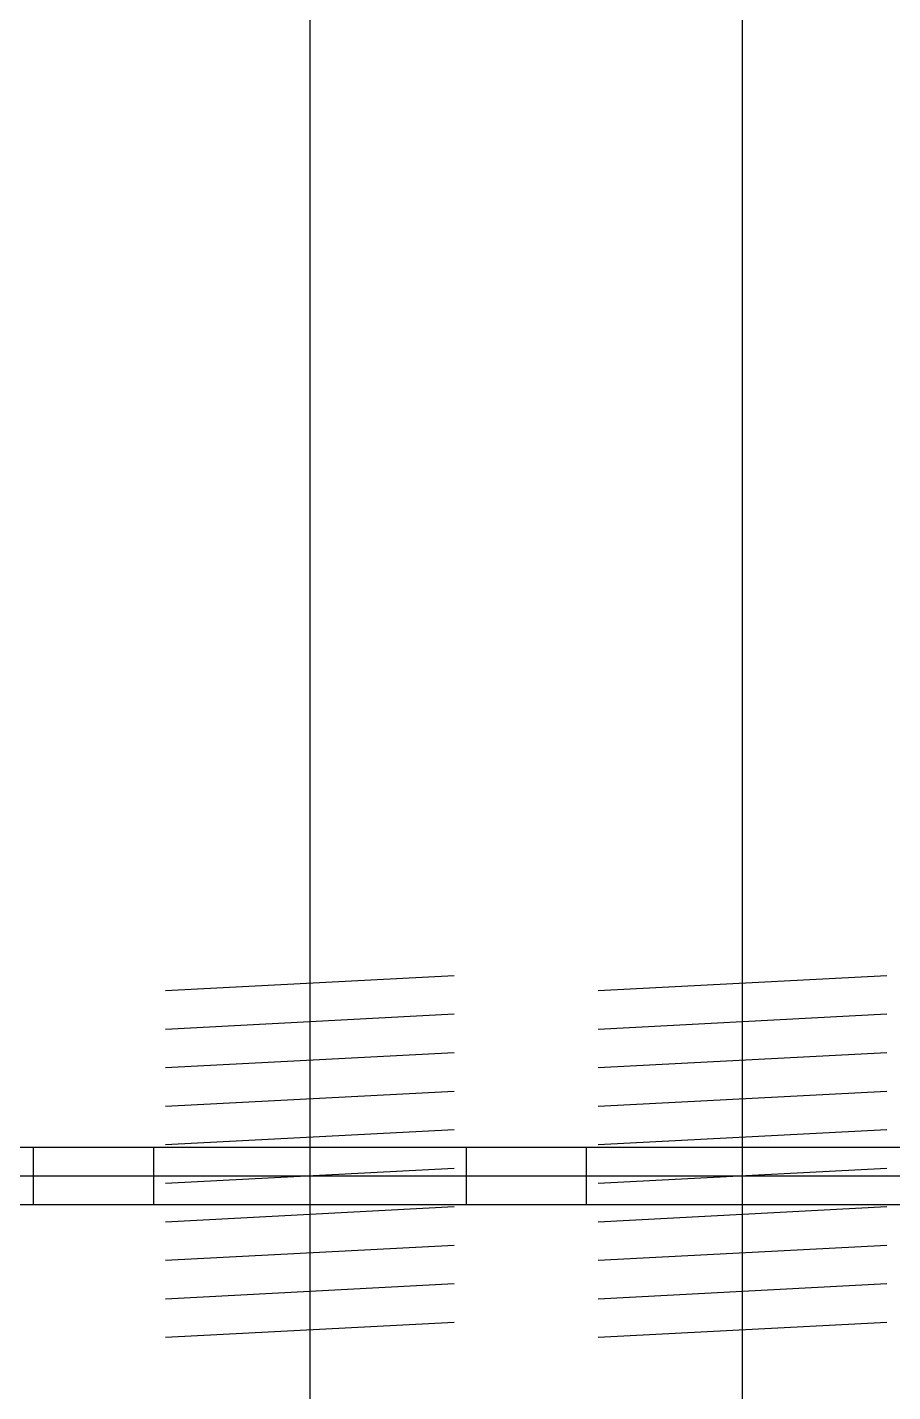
# Model space of a CAD drawing. Header units: millimetres. Extents: x 198973 to 319987, y 50799 to 202761.
# Drawn here: x 214052.5 to 214232.5, y 87658.5 to 87942.3 of the extents above; entities that cross this region are included whole.
import ezdxf

# ---------------------------------------------------------------- set-up
doc = ezdxf.new("R2010")
doc.units = ezdxf.units.MM
doc.header["$LTSCALE"] = 1000
doc.linetypes.add('CENTER', pattern=[2, 1.25, -0.25, 0.25, -0.25])
doc.linetypes.add('DOTE', pattern=[2.42, 2, -0.2, 0.02, -0.2])
doc.layers.add('DOTE', color=8, linetype='CENTER')
doc.layers.add('PUB_HATCH', color=8, linetype='Continuous')

msp = doc.modelspace()

# ---------------------------------------------------------------- linework, layer by layer
at = {"layer": 'DOTE', "linetype": 'DOTE'}
msp.add_line((213639.37, 87703.41), (217038.29, 87703.41), dxfattribs=at)
at = {"layer": 'PUB_HATCH'}
for p, q in [((214111.23, 88214.41), (214111.23, 87192.41)), ((214201.23, 87192.41), (214201.23, 88214.41))]:
    msp.add_line(p, q, dxfattribs=at)
at = {"layer": 'PUB_HATCH', "ltscale": 0.5}
for p, q in [((214141.23, 87745.04), (214081.23, 87741.9)), ((214141.23, 87745.04), (214081.23, 87741.9)), ((214141.23, 87745.04), (214081.23, 87741.9)), ((214141.23, 87745.04), (214081.23, 87741.9)), ((214141.23, 87745.04), (214081.23, 87741.9)), ((214141.23, 87745.04), (214081.23, 87741.9)), ((214141.23, 87745.04), (214081.23, 87741.9)), ((214141.23, 87745.04), (214081.23, 87741.9)), ((214141.23, 87745.04), (214081.23, 87741.9)), ((214141.23, 87745.04), (214081.23, 87741.9)), ((214141.23, 87745.04), (214081.23, 87741.9)), ((214141.23, 87745.04), (214081.23, 87741.9)), ((214141.23, 87745.04), (214081.23, 87741.9)), ((214141.23, 87745.04), (214081.23, 87741.9)), ((214141.23, 87745.04), (214081.23, 87741.9)), ((214141.23, 87745.04), (214081.23, 87741.9)), ((214141.23, 87745.04), (214081.23, 87741.9)), ((214141.23, 87745.04), (214081.23, 87741.9)), ((214141.23, 87745.04), (214081.23, 87741.9)), ((214141.23, 87745.04), (214081.23, 87741.9)), ((214141.23, 87745.04), (214081.23, 87741.9)), ((214141.23, 87745.04), (214081.23, 87741.9)), ((214141.23, 87745.04), (214081.23, 87741.9)), ((214141.23, 87745.04), (214081.23, 87741.9)), ((214141.23, 87745.04), (214081.23, 87741.9)), ((214141.23, 87745.04), (214081.23, 87741.9)), ((214141.23, 87745.04), (214081.23, 87741.9)), ((214141.23, 87745.04), (214081.23, 87741.9)), ((214141.23, 87745.04), (214081.23, 87741.9)), ((214141.23, 87745.04), (214081.23, 87741.9)), ((214141.23, 87745.04), (214081.23, 87741.9)), ((214141.23, 87745.04), (214081.23, 87741.9)), ((214141.23, 87745.04), (214081.23, 87741.9)), ((214141.23, 87745.04), (214081.23, 87741.9)), ((214141.23, 87745.04), (214081.23, 87741.9)), ((214141.23, 87745.04), (214081.23, 87741.9)), ((214141.23, 87745.04), (214081.23, 87741.9)), ((214141.23, 87745.04), (214081.23, 87741.9)), ((214141.23, 87745.04), (214081.23, 87741.9)), ((214141.23, 87745.04), (214081.23, 87741.9)), ((214141.23, 87745.04), (214081.23, 87741.9)), ((214141.23, 87745.04), (214081.23, 87741.9)), ((214141.23, 87745.04), (214081.23, 87741.9)), ((214141.23, 87745.04), (214081.23, 87741.9)), ((214141.23, 87745.04), (214081.23, 87741.9)), ((214141.23, 87745.04), (214081.23, 87741.9)), ((214141.23, 87745.04), (214081.23, 87741.9)), ((214141.23, 87745.04), (214081.23, 87741.9)), ((214141.23, 87745.04), (214081.23, 87741.9)), ((214141.23, 87745.04), (214081.23, 87741.9)), ((214141.23, 87745.04), (214081.23, 87741.9)), ((214141.23, 87745.04), (214081.23, 87741.9)), ((214231.23, 87745.04), (214171.23, 87741.9)), ((214231.23, 87745.04), (214171.23, 87741.9)), ((214231.23, 87745.04), (214171.23, 87741.9)), ((214231.23, 87745.04), (214171.23, 87741.9)), ((214231.23, 87745.04), (214171.23, 87741.9)), ((214231.23, 87745.04), (214171.23, 87741.9)), ((214231.23, 87745.04), (214171.23, 87741.9)), ((214231.23, 87745.04), (214171.23, 87741.9)), ((214231.23, 87745.04), (214171.23, 87741.9)), ((214231.23, 87745.04), (214171.23, 87741.9)), ((214231.23, 87745.04), (214171.23, 87741.9)), ((214231.23, 87745.04), (214171.23, 87741.9)), ((214231.23, 87745.04), (214171.23, 87741.9)), ((214231.23, 87745.04), (214171.23, 87741.9)), ((214231.23, 87745.04), (214171.23, 87741.9)), ((214231.23, 87745.04), (214171.23, 87741.9)), ((214231.23, 87745.04), (214171.23, 87741.9)), ((214231.23, 87745.04), (214171.23, 87741.9)), ((214231.23, 87745.04), (214171.23, 87741.9)), ((214231.23, 87745.04), (214171.23, 87741.9)), ((214231.23, 87745.04), (214171.23, 87741.9)), ((214231.23, 87745.04), (214171.23, 87741.9)), ((214231.23, 87745.04), (214171.23, 87741.9)), ((214231.23, 87745.04), (214171.23, 87741.9)), ((214231.23, 87745.04), (214171.23, 87741.9)), ((214231.23, 87745.04), (214171.23, 87741.9)), ((214141.23, 87737.03), (214081.23, 87733.89)), ((214141.23, 87737.03), (214081.23, 87733.89)), ((214141.23, 87737.03), (214081.23, 87733.89)), ((214141.23, 87737.03), (214081.23, 87733.89)), ((214141.23, 87737.03), (214081.23, 87733.89)), ((214141.23, 87737.03), (214081.23, 87733.89)), ((214141.23, 87737.03), (214081.23, 87733.89)), ((214141.23, 87737.03), (214081.23, 87733.89)), ((214141.23, 87737.03), (214081.23, 87733.89)), ((214141.23, 87737.03), (214081.23, 87733.89)), ((214141.23, 87737.03), (214081.23, 87733.89)), ((214141.23, 87737.03), (214081.23, 87733.89)), ((214141.23, 87737.03), (214081.23, 87733.89)), ((214141.23, 87737.03), (214081.23, 87733.89)), ((214141.23, 87737.03), (214081.23, 87733.89)), ((214141.23, 87737.03), (214081.23, 87733.89)), ((214141.23, 87737.03), (214081.23, 87733.89)), ((214141.23, 87737.03), (214081.23, 87733.89)), ((214141.23, 87737.03), (214081.23, 87733.89)), ((214141.23, 87737.03), (214081.23, 87733.89)), ((214141.23, 87737.03), (214081.23, 87733.89)), ((214141.23, 87737.03), (214081.23, 87733.89)), ((214141.23, 87737.03), (214081.23, 87733.89)), ((214141.23, 87737.03), (214081.23, 87733.89)), ((214141.23, 87737.03), (214081.23, 87733.89)), ((214141.23, 87737.03), (214081.23, 87733.89)), ((214141.23, 87737.03), (214081.23, 87733.89)), ((214141.23, 87737.03), (214081.23, 87733.89)), ((214141.23, 87737.03), (214081.23, 87733.89)), ((214141.23, 87737.03), (214081.23, 87733.89)), ((214141.23, 87737.03), (214081.23, 87733.89)), ((214141.23, 87737.03), (214081.23, 87733.89)), ((214141.23, 87737.03), (214081.23, 87733.89)), ((214141.23, 87737.03), (214081.23, 87733.89)), ((214141.23, 87737.03), (214081.23, 87733.89)), ((214141.23, 87737.03), (214081.23, 87733.89)), ((214141.23, 87737.03), (214081.23, 87733.89)), ((214141.23, 87737.03), (214081.23, 87733.89)), ((214141.23, 87737.03), (214081.23, 87733.89)), ((214141.23, 87737.03), (214081.23, 87733.89)), ((214141.23, 87737.03), (214081.23, 87733.89)), ((214141.23, 87737.03), (214081.23, 87733.89)), ((214141.23, 87737.03), (214081.23, 87733.89)), ((214141.23, 87737.03), (214081.23, 87733.89)), ((214141.23, 87737.03), (214081.23, 87733.89)), ((214141.23, 87737.03), (214081.23, 87733.89)), ((214141.23, 87737.03), (214081.23, 87733.89)), ((214141.23, 87737.03), (214081.23, 87733.89)), ((214141.23, 87737.03), (214081.23, 87733.89)), ((214141.23, 87737.03), (214081.23, 87733.89)), ((214141.23, 87737.03), (214081.23, 87733.89)), ((214141.23, 87737.03), (214081.23, 87733.89)), ((214231.23, 87737.03), (214171.23, 87733.89)), ((214231.23, 87737.03), (214171.23, 87733.89)), ((214231.23, 87737.03), (214171.23, 87733.89)), ((214231.23, 87737.03), (214171.23, 87733.89)), ((214231.23, 87737.03), (214171.23, 87733.89)), ((214231.23, 87737.03), (214171.23, 87733.89)), ((214231.23, 87737.03), (214171.23, 87733.89)), ((214231.23, 87737.03), (214171.23, 87733.89)), ((214231.23, 87737.03), (214171.23, 87733.89)), ((214231.23, 87737.03), (214171.23, 87733.89)), ((214231.23, 87737.03), (214171.23, 87733.89)), ((214231.23, 87737.03), (214171.23, 87733.89)), ((214231.23, 87737.03), (214171.23, 87733.89)), ((214231.23, 87737.03), (214171.23, 87733.89)), ((214231.23, 87737.03), (214171.23, 87733.89)), ((214231.23, 87737.03), (214171.23, 87733.89)), ((214231.23, 87737.03), (214171.23, 87733.89)), ((214231.23, 87737.03), (214171.23, 87733.89)), ((214231.23, 87737.03), (214171.23, 87733.89)), ((214231.23, 87737.03), (214171.23, 87733.89)), ((214231.23, 87737.03), (214171.23, 87733.89)), ((214231.23, 87737.03), (214171.23, 87733.89)), ((214231.23, 87737.03), (214171.23, 87733.89)), ((214231.23, 87737.03), (214171.23, 87733.89)), ((214231.23, 87737.03), (214171.23, 87733.89)), ((214231.23, 87737.03), (214171.23, 87733.89)), ((214141.23, 87729.02), (214081.23, 87725.88)), ((214141.23, 87729.02), (214081.23, 87725.88)), ((214141.23, 87729.02), (214081.23, 87725.88)), ((214141.23, 87729.02), (214081.23, 87725.88)), ((214141.23, 87729.02), (214081.23, 87725.88)), ((214141.23, 87729.02), (214081.23, 87725.88)), ((214141.23, 87729.02), (214081.23, 87725.88)), ((214141.23, 87729.02), (214081.23, 87725.88)), ((214141.23, 87729.02), (214081.23, 87725.88)), ((214141.23, 87729.02), (214081.23, 87725.88)), ((214141.23, 87729.02), (214081.23, 87725.88)), ((214141.23, 87729.02), (214081.23, 87725.88)), ((214141.23, 87729.02), (214081.23, 87725.88)), ((214141.23, 87729.02), (214081.23, 87725.88)), ((214141.23, 87729.02), (214081.23, 87725.88)), ((214141.23, 87729.02), (214081.23, 87725.88)), ((214141.23, 87729.02), (214081.23, 87725.88)), ((214141.23, 87729.02), (214081.23, 87725.88)), ((214141.23, 87729.02), (214081.23, 87725.88)), ((214141.23, 87729.02), (214081.23, 87725.88)), ((214141.23, 87729.02), (214081.23, 87725.88)), ((214141.23, 87729.02), (214081.23, 87725.88)), ((214141.23, 87729.02), (214081.23, 87725.88)), ((214141.23, 87729.02), (214081.23, 87725.88)), ((214141.23, 87729.02), (214081.23, 87725.88)), ((214141.23, 87729.02), (214081.23, 87725.88)), ((214141.23, 87729.02), (214081.23, 87725.88)), ((214141.23, 87729.02), (214081.23, 87725.88)), ((214141.23, 87729.02), (214081.23, 87725.88)), ((214141.23, 87729.02), (214081.23, 87725.88)), ((214141.23, 87729.02), (214081.23, 87725.88)), ((214141.23, 87729.02), (214081.23, 87725.88)), ((214141.23, 87729.02), (214081.23, 87725.88)), ((214141.23, 87729.02), (214081.23, 87725.88)), ((214141.23, 87729.02), (214081.23, 87725.88)), ((214141.23, 87729.02), (214081.23, 87725.88)), ((214141.23, 87729.02), (214081.23, 87725.88)), ((214141.23, 87729.02), (214081.23, 87725.88)), ((214141.23, 87729.02), (214081.23, 87725.88)), ((214141.23, 87729.02), (214081.23, 87725.88)), ((214141.23, 87729.02), (214081.23, 87725.88)), ((214141.23, 87729.02), (214081.23, 87725.88)), ((214141.23, 87729.02), (214081.23, 87725.88)), ((214141.23, 87729.02), (214081.23, 87725.88)), ((214141.23, 87729.02), (214081.23, 87725.88)), ((214141.23, 87729.02), (214081.23, 87725.88)), ((214141.23, 87729.02), (214081.23, 87725.88)), ((214141.23, 87729.02), (214081.23, 87725.88)), ((214141.23, 87729.02), (214081.23, 87725.88)), ((214141.23, 87729.02), (214081.23, 87725.88)), ((214141.23, 87729.02), (214081.23, 87725.88)), ((214141.23, 87729.02), (214081.23, 87725.88)), ((214231.23, 87729.02), (214171.23, 87725.88)), ((214231.23, 87729.02), (214171.23, 87725.88)), ((214231.23, 87729.02), (214171.23, 87725.88)), ((214231.23, 87729.02), (214171.23, 87725.88)), ((214231.23, 87729.02), (214171.23, 87725.88)), ((214231.23, 87729.02), (214171.23, 87725.88)), ((214231.23, 87729.02), (214171.23, 87725.88)), ((214231.23, 87729.02), (214171.23, 87725.88)), ((214231.23, 87729.02), (214171.23, 87725.88)), ((214231.23, 87729.02), (214171.23, 87725.88)), ((214231.23, 87729.02), (214171.23, 87725.88)), ((214231.23, 87729.02), (214171.23, 87725.88)), ((214231.23, 87729.02), (214171.23, 87725.88)), ((214231.23, 87729.02), (214171.23, 87725.88)), ((214231.23, 87729.02), (214171.23, 87725.88)), ((214231.23, 87729.02), (214171.23, 87725.88)), ((214231.23, 87729.02), (214171.23, 87725.88)), ((214231.23, 87729.02), (214171.23, 87725.88)), ((214231.23, 87729.02), (214171.23, 87725.88)), ((214231.23, 87729.02), (214171.23, 87725.88)), ((214231.23, 87729.02), (214171.23, 87725.88)), ((214231.23, 87729.02), (214171.23, 87725.88)), ((214231.23, 87729.02), (214171.23, 87725.88)), ((214231.23, 87729.02), (214171.23, 87725.88)), ((214231.23, 87729.02), (214171.23, 87725.88)), ((214231.23, 87729.02), (214171.23, 87725.88)), ((214141.23, 87721.01), (214081.23, 87717.86)), ((214141.23, 87721.01), (214081.23, 87717.86)), ((214141.23, 87721.01), (214081.23, 87717.86)), ((214141.23, 87721.01), (214081.23, 87717.86)), ((214141.23, 87721.01), (214081.23, 87717.86)), ((214141.23, 87721.01), (214081.23, 87717.86)), ((214141.23, 87721.01), (214081.23, 87717.86)), ((214141.23, 87721.01), (214081.23, 87717.86)), ((214141.23, 87721.01), (214081.23, 87717.86)), ((214141.23, 87721.01), (214081.23, 87717.86)), ((214141.23, 87721.01), (214081.23, 87717.86)), ((214141.23, 87721.01), (214081.23, 87717.86)), ((214141.23, 87721.01), (214081.23, 87717.86)), ((214141.23, 87721.01), (214081.23, 87717.86)), ((214141.23, 87721.01), (214081.23, 87717.86)), ((214141.23, 87721.01), (214081.23, 87717.86)), ((214141.23, 87721.01), (214081.23, 87717.86)), ((214141.23, 87721.01), (214081.23, 87717.86)), ((214141.23, 87721.01), (214081.23, 87717.86)), ((214141.23, 87721.01), (214081.23, 87717.86)), ((214141.23, 87721.01), (214081.23, 87717.86)), ((214141.23, 87721.01), (214081.23, 87717.86)), ((214141.23, 87721.01), (214081.23, 87717.86)), ((214141.23, 87721.01), (214081.23, 87717.86)), ((214141.23, 87721.01), (214081.23, 87717.86)), ((214141.23, 87721.01), (214081.23, 87717.86)), ((214141.23, 87721.01), (214081.23, 87717.86)), ((214141.23, 87721.01), (214081.23, 87717.86)), ((214141.23, 87721.01), (214081.23, 87717.86)), ((214141.23, 87721.01), (214081.23, 87717.86)), ((214141.23, 87721.01), (214081.23, 87717.86)), ((214141.23, 87721.01), (214081.23, 87717.86)), ((214141.23, 87721.01), (214081.23, 87717.86)), ((214141.23, 87721.01), (214081.23, 87717.86)), ((214141.23, 87721.01), (214081.23, 87717.86)), ((214141.23, 87721.01), (214081.23, 87717.86)), ((214141.23, 87721.01), (214081.23, 87717.86)), ((214141.23, 87721.01), (214081.23, 87717.86)), ((214141.23, 87721.01), (214081.23, 87717.86)), ((214141.23, 87721.01), (214081.23, 87717.86)), ((214141.23, 87721.01), (214081.23, 87717.86)), ((214141.23, 87721.01), (214081.23, 87717.86)), ((214141.23, 87721.01), (214081.23, 87717.86)), ((214141.23, 87721.01), (214081.23, 87717.86)), ((214141.23, 87721.01), (214081.23, 87717.86)), ((214141.23, 87721.01), (214081.23, 87717.86)), ((214141.23, 87721.01), (214081.23, 87717.86)), ((214141.23, 87721.01), (214081.23, 87717.86)), ((214141.23, 87721.01), (214081.23, 87717.86)), ((214141.23, 87721.01), (214081.23, 87717.86)), ((214141.23, 87721.01), (214081.23, 87717.86)), ((214141.23, 87721.01), (214081.23, 87717.86)), ((214231.23, 87721.01), (214171.23, 87717.86)), ((214231.23, 87721.01), (214171.23, 87717.86)), ((214231.23, 87721.01), (214171.23, 87717.86)), ((214231.23, 87721.01), (214171.23, 87717.86)), ((214231.23, 87721.01), (214171.23, 87717.86)), ((214231.23, 87721.01), (214171.23, 87717.86)), ((214231.23, 87721.01), (214171.23, 87717.86)), ((214231.23, 87721.01), (214171.23, 87717.86)), ((214231.23, 87721.01), (214171.23, 87717.86)), ((214231.23, 87721.01), (214171.23, 87717.86)), ((214231.23, 87721.01), (214171.23, 87717.86)), ((214231.23, 87721.01), (214171.23, 87717.86)), ((214231.23, 87721.01), (214171.23, 87717.86)), ((214231.23, 87721.01), (214171.23, 87717.86)), ((214231.23, 87721.01), (214171.23, 87717.86)), ((214231.23, 87721.01), (214171.23, 87717.86)), ((214231.23, 87721.01), (214171.23, 87717.86)), ((214231.23, 87721.01), (214171.23, 87717.86)), ((214231.23, 87721.01), (214171.23, 87717.86)), ((214231.23, 87721.01), (214171.23, 87717.86)), ((214231.23, 87721.01), (214171.23, 87717.86)), ((214231.23, 87721.01), (214171.23, 87717.86)), ((214231.23, 87721.01), (214171.23, 87717.86)), ((214231.23, 87721.01), (214171.23, 87717.86)), ((214231.23, 87721.01), (214171.23, 87717.86)), ((214231.23, 87721.01), (214171.23, 87717.86)), ((214141.23, 87713), (214081.23, 87709.85)), ((214141.23, 87713), (214081.23, 87709.85)), ((214141.23, 87713), (214081.23, 87709.85)), ((214141.23, 87713), (214081.23, 87709.85)), ((214141.23, 87713), (214081.23, 87709.85)), ((214141.23, 87713), (214081.23, 87709.85)), ((214141.23, 87713), (214081.23, 87709.85)), ((214141.23, 87713), (214081.23, 87709.85)), ((214141.23, 87713), (214081.23, 87709.85)), ((214141.23, 87713), (214081.23, 87709.85)), ((214141.23, 87713), (214081.23, 87709.85)), ((214141.23, 87713), (214081.23, 87709.85)), ((214141.23, 87713), (214081.23, 87709.85)), ((214141.23, 87713), (214081.23, 87709.85)), ((214141.23, 87713), (214081.23, 87709.85)), ((214141.23, 87713), (214081.23, 87709.85)), ((214141.23, 87713), (214081.23, 87709.85)), ((214141.23, 87713), (214081.23, 87709.85)), ((214141.23, 87713), (214081.23, 87709.85)), ((214141.23, 87713), (214081.23, 87709.85)), ((214141.23, 87713), (214081.23, 87709.85)), ((214141.23, 87713), (214081.23, 87709.85)), ((214141.23, 87713), (214081.23, 87709.85)), ((214141.23, 87713), (214081.23, 87709.85)), ((214141.23, 87713), (214081.23, 87709.85)), ((214141.23, 87713), (214081.23, 87709.85)), ((214141.23, 87713), (214081.23, 87709.85)), ((214141.23, 87713), (214081.23, 87709.85)), ((214141.23, 87713), (214081.23, 87709.85)), ((214141.23, 87713), (214081.23, 87709.85)), ((214141.23, 87713), (214081.23, 87709.85)), ((214141.23, 87713), (214081.23, 87709.85)), ((214141.23, 87713), (214081.23, 87709.85)), ((214141.23, 87713), (214081.23, 87709.85)), ((214141.23, 87713), (214081.23, 87709.85)), ((214141.23, 87713), (214081.23, 87709.85)), ((214141.23, 87713), (214081.23, 87709.85)), ((214141.23, 87713), (214081.23, 87709.85)), ((214141.23, 87713), (214081.23, 87709.85)), ((214141.23, 87713), (214081.23, 87709.85)), ((214141.23, 87713), (214081.23, 87709.85)), ((214141.23, 87713), (214081.23, 87709.85)), ((214141.23, 87713), (214081.23, 87709.85)), ((214141.23, 87713), (214081.23, 87709.85)), ((214141.23, 87713), (214081.23, 87709.85)), ((214141.23, 87713), (214081.23, 87709.85)), ((214141.23, 87713), (214081.23, 87709.85)), ((214141.23, 87713), (214081.23, 87709.85)), ((214141.23, 87713), (214081.23, 87709.85)), ((214141.23, 87713), (214081.23, 87709.85)), ((214141.23, 87713), (214081.23, 87709.85)), ((214141.23, 87713), (214081.23, 87709.85)), ((214231.23, 87713), (214171.23, 87709.85)), ((214231.23, 87713), (214171.23, 87709.85)), ((214231.23, 87713), (214171.23, 87709.85)), ((214231.23, 87713), (214171.23, 87709.85)), ((214231.23, 87713), (214171.23, 87709.85)), ((214231.23, 87713), (214171.23, 87709.85)), ((214231.23, 87713), (214171.23, 87709.85)), ((214231.23, 87713), (214171.23, 87709.85)), ((214231.23, 87713), (214171.23, 87709.85)), ((214231.23, 87713), (214171.23, 87709.85)), ((214231.23, 87713), (214171.23, 87709.85)), ((214231.23, 87713), (214171.23, 87709.85)), ((214231.23, 87713), (214171.23, 87709.85)), ((214231.23, 87713), (214171.23, 87709.85)), ((214231.23, 87713), (214171.23, 87709.85)), ((214231.23, 87713), (214171.23, 87709.85)), ((214231.23, 87713), (214171.23, 87709.85)), ((214231.23, 87713), (214171.23, 87709.85)), ((214231.23, 87713), (214171.23, 87709.85)), ((214231.23, 87713), (214171.23, 87709.85)), ((214231.23, 87713), (214171.23, 87709.85)), ((214231.23, 87713), (214171.23, 87709.85)), ((214231.23, 87713), (214171.23, 87709.85)), ((214231.23, 87713), (214171.23, 87709.85)), ((214231.23, 87713), (214171.23, 87709.85)), ((214231.23, 87713), (214171.23, 87709.85)), ((213631.23, 87709.41), (215406.23, 87709.41)), ((214053.73, 87709.41), (214053.73, 87697.41)), ((214053.73, 87709.41), (214053.73, 87697.41)), ((214078.73, 87709.41), (214078.73, 87697.41)), ((214078.73, 87709.41), (214078.73, 87697.41)), ((214143.73, 87709.41), (214143.73, 87697.41)), ((214143.73, 87709.41), (214143.73, 87697.41)), ((214168.73, 87709.41), (214168.73, 87697.41)), ((214168.73, 87709.41), (214168.73, 87697.41)), ((214141.23, 87704.99), (214081.23, 87701.84)), ((214141.23, 87704.99), (214081.23, 87701.84)), ((214141.23, 87704.99), (214081.23, 87701.84)), ((214141.23, 87704.99), (214081.23, 87701.84)), ((214141.23, 87704.99), (214081.23, 87701.84)), ((214141.23, 87704.99), (214081.23, 87701.84)), ((214141.23, 87704.99), (214081.23, 87701.84)), ((214141.23, 87704.99), (214081.23, 87701.84)), ((214141.23, 87704.99), (214081.23, 87701.84)), ((214141.23, 87704.99), (214081.23, 87701.84)), ((214141.23, 87704.99), (214081.23, 87701.84)), ((214141.23, 87704.99), (214081.23, 87701.84)), ((214141.23, 87704.99), (214081.23, 87701.84)), ((214141.23, 87704.99), (214081.23, 87701.84)), ((214141.23, 87704.99), (214081.23, 87701.84)), ((214141.23, 87704.99), (214081.23, 87701.84)), ((214141.23, 87704.99), (214081.23, 87701.84)), ((214141.23, 87704.99), (214081.23, 87701.84)), ((214141.23, 87704.99), (214081.23, 87701.84)), ((214141.23, 87704.99), (214081.23, 87701.84)), ((214141.23, 87704.99), (214081.23, 87701.84)), ((214141.23, 87704.99), (214081.23, 87701.84)), ((214141.23, 87704.99), (214081.23, 87701.84)), ((214141.23, 87704.99), (214081.23, 87701.84)), ((214141.23, 87704.99), (214081.23, 87701.84)), ((214141.23, 87704.99), (214081.23, 87701.84)), ((214141.23, 87704.99), (214081.23, 87701.84)), ((214141.23, 87704.99), (214081.23, 87701.84)), ((214141.23, 87704.99), (214081.23, 87701.84)), ((214141.23, 87704.99), (214081.23, 87701.84)), ((214141.23, 87704.99), (214081.23, 87701.84)), ((214141.23, 87704.99), (214081.23, 87701.84)), ((214141.23, 87704.99), (214081.23, 87701.84)), ((214141.23, 87704.99), (214081.23, 87701.84)), ((214141.23, 87704.99), (214081.23, 87701.84)), ((214141.23, 87704.99), (214081.23, 87701.84)), ((214141.23, 87704.99), (214081.23, 87701.84)), ((214141.23, 87704.99), (214081.23, 87701.84)), ((214141.23, 87704.99), (214081.23, 87701.84)), ((214141.23, 87704.99), (214081.23, 87701.84)), ((214141.23, 87704.99), (214081.23, 87701.84)), ((214141.23, 87704.99), (214081.23, 87701.84)), ((214141.23, 87704.99), (214081.23, 87701.84)), ((214141.23, 87704.99), (214081.23, 87701.84)), ((214141.23, 87704.99), (214081.23, 87701.84)), ((214141.23, 87704.99), (214081.23, 87701.84)), ((214141.23, 87704.99), (214081.23, 87701.84)), ((214141.23, 87704.99), (214081.23, 87701.84)), ((214141.23, 87704.99), (214081.23, 87701.84)), ((214141.23, 87704.99), (214081.23, 87701.84)), ((214141.23, 87704.99), (214081.23, 87701.84)), ((214141.23, 87704.99), (214081.23, 87701.84)), ((214231.23, 87704.99), (214171.23, 87701.84)), ((214231.23, 87704.99), (214171.23, 87701.84)), ((214231.23, 87704.99), (214171.23, 87701.84)), ((214231.23, 87704.99), (214171.23, 87701.84)), ((214231.23, 87704.99), (214171.23, 87701.84)), ((214231.23, 87704.99), (214171.23, 87701.84)), ((214231.23, 87704.99), (214171.23, 87701.84)), ((214231.23, 87704.99), (214171.23, 87701.84)), ((214231.23, 87704.99), (214171.23, 87701.84)), ((214231.23, 87704.99), (214171.23, 87701.84)), ((214231.23, 87704.99), (214171.23, 87701.84)), ((214231.23, 87704.99), (214171.23, 87701.84)), ((214231.23, 87704.99), (214171.23, 87701.84)), ((214231.23, 87704.99), (214171.23, 87701.84)), ((214231.23, 87704.99), (214171.23, 87701.84)), ((214231.23, 87704.99), (214171.23, 87701.84)), ((214231.23, 87704.99), (214171.23, 87701.84)), ((214231.23, 87704.99), (214171.23, 87701.84)), ((214231.23, 87704.99), (214171.23, 87701.84)), ((214231.23, 87704.99), (214171.23, 87701.84)), ((214231.23, 87704.99), (214171.23, 87701.84)), ((214231.23, 87704.99), (214171.23, 87701.84)), ((214231.23, 87704.99), (214171.23, 87701.84)), ((214231.23, 87704.99), (214171.23, 87701.84)), ((214231.23, 87704.99), (214171.23, 87701.84)), ((214231.23, 87704.99), (214171.23, 87701.84)), ((213675.1, 87703.41), (215368.26, 87703.41)), ((215406.23, 87697.41), (213631.23, 87697.41)), ((214141.23, 87696.98), (214081.23, 87693.83)), ((214141.23, 87696.98), (214081.23, 87693.83)), ((214141.23, 87696.98), (214081.23, 87693.83)), ((214141.23, 87696.98), (214081.23, 87693.83)), ((214141.23, 87696.98), (214081.23, 87693.83)), ((214141.23, 87696.98), (214081.23, 87693.83)), ((214141.23, 87696.98), (214081.23, 87693.83)), ((214141.23, 87696.98), (214081.23, 87693.83)), ((214141.23, 87696.98), (214081.23, 87693.83)), ((214141.23, 87696.98), (214081.23, 87693.83)), ((214141.23, 87696.98), (214081.23, 87693.83)), ((214141.23, 87696.98), (214081.23, 87693.83)), ((214141.23, 87696.98), (214081.23, 87693.83)), ((214141.23, 87696.98), (214081.23, 87693.83)), ((214141.23, 87696.98), (214081.23, 87693.83)), ((214141.23, 87696.98), (214081.23, 87693.83)), ((214141.23, 87696.98), (214081.23, 87693.83)), ((214141.23, 87696.98), (214081.23, 87693.83)), ((214141.23, 87696.98), (214081.23, 87693.83)), ((214141.23, 87696.98), (214081.23, 87693.83)), ((214141.23, 87696.98), (214081.23, 87693.83)), ((214141.23, 87696.98), (214081.23, 87693.83)), ((214141.23, 87696.98), (214081.23, 87693.83)), ((214141.23, 87696.98), (214081.23, 87693.83)), ((214141.23, 87696.98), (214081.23, 87693.83)), ((214141.23, 87696.98), (214081.23, 87693.83)), ((214141.23, 87696.98), (214081.23, 87693.83)), ((214141.23, 87696.98), (214081.23, 87693.83)), ((214141.23, 87696.98), (214081.23, 87693.83)), ((214141.23, 87696.98), (214081.23, 87693.83)), ((214141.23, 87696.98), (214081.23, 87693.83)), ((214141.23, 87696.98), (214081.23, 87693.83)), ((214141.23, 87696.98), (214081.23, 87693.83)), ((214141.23, 87696.98), (214081.23, 87693.83)), ((214141.23, 87696.98), (214081.23, 87693.83)), ((214141.23, 87696.98), (214081.23, 87693.83)), ((214141.23, 87696.98), (214081.23, 87693.83)), ((214141.23, 87696.98), (214081.23, 87693.83)), ((214141.23, 87696.98), (214081.23, 87693.83)), ((214141.23, 87696.98), (214081.23, 87693.83)), ((214141.23, 87696.98), (214081.23, 87693.83)), ((214141.23, 87696.98), (214081.23, 87693.83)), ((214141.23, 87696.98), (214081.23, 87693.83)), ((214141.23, 87696.98), (214081.23, 87693.83)), ((214141.23, 87696.98), (214081.23, 87693.83)), ((214141.23, 87696.98), (214081.23, 87693.83)), ((214141.23, 87696.98), (214081.23, 87693.83)), ((214141.23, 87696.98), (214081.23, 87693.83)), ((214141.23, 87696.98), (214081.23, 87693.83)), ((214141.23, 87696.98), (214081.23, 87693.83)), ((214141.23, 87696.98), (214081.23, 87693.83)), ((214141.23, 87696.98), (214081.23, 87693.83)), ((214231.23, 87696.98), (214171.23, 87693.83)), ((214231.23, 87696.98), (214171.23, 87693.83)), ((214231.23, 87696.98), (214171.23, 87693.83)), ((214231.23, 87696.98), (214171.23, 87693.83)), ((214231.23, 87696.98), (214171.23, 87693.83)), ((214231.23, 87696.98), (214171.23, 87693.83)), ((214231.23, 87696.98), (214171.23, 87693.83)), ((214231.23, 87696.98), (214171.23, 87693.83)), ((214231.23, 87696.98), (214171.23, 87693.83)), ((214231.23, 87696.98), (214171.23, 87693.83)), ((214231.23, 87696.98), (214171.23, 87693.83)), ((214231.23, 87696.98), (214171.23, 87693.83)), ((214231.23, 87696.98), (214171.23, 87693.83)), ((214231.23, 87696.98), (214171.23, 87693.83)), ((214231.23, 87696.98), (214171.23, 87693.83)), ((214231.23, 87696.98), (214171.23, 87693.83)), ((214231.23, 87696.98), (214171.23, 87693.83)), ((214231.23, 87696.98), (214171.23, 87693.83)), ((214231.23, 87696.98), (214171.23, 87693.83)), ((214231.23, 87696.98), (214171.23, 87693.83)), ((214231.23, 87696.98), (214171.23, 87693.83)), ((214231.23, 87696.98), (214171.23, 87693.83)), ((214231.23, 87696.98), (214171.23, 87693.83)), ((214231.23, 87696.98), (214171.23, 87693.83)), ((214231.23, 87696.98), (214171.23, 87693.83)), ((214231.23, 87696.98), (214171.23, 87693.83)), ((214141.23, 87688.97), (214081.23, 87685.82)), ((214141.23, 87688.97), (214081.23, 87685.82)), ((214141.23, 87688.97), (214081.23, 87685.82)), ((214141.23, 87688.97), (214081.23, 87685.82)), ((214141.23, 87688.97), (214081.23, 87685.82)), ((214141.23, 87688.97), (214081.23, 87685.82)), ((214141.23, 87688.97), (214081.23, 87685.82)), ((214141.23, 87688.97), (214081.23, 87685.82)), ((214141.23, 87688.97), (214081.23, 87685.82)), ((214141.23, 87688.97), (214081.23, 87685.82)), ((214141.23, 87688.97), (214081.23, 87685.82)), ((214141.23, 87688.97), (214081.23, 87685.82)), ((214141.23, 87688.97), (214081.23, 87685.82)), ((214141.23, 87688.97), (214081.23, 87685.82)), ((214141.23, 87688.97), (214081.23, 87685.82)), ((214141.23, 87688.97), (214081.23, 87685.82)), ((214141.23, 87688.97), (214081.23, 87685.82)), ((214141.23, 87688.97), (214081.23, 87685.82)), ((214141.23, 87688.97), (214081.23, 87685.82)), ((214141.23, 87688.97), (214081.23, 87685.82)), ((214141.23, 87688.97), (214081.23, 87685.82)), ((214141.23, 87688.97), (214081.23, 87685.82)), ((214141.23, 87688.97), (214081.23, 87685.82)), ((214141.23, 87688.97), (214081.23, 87685.82)), ((214141.23, 87688.97), (214081.23, 87685.82)), ((214141.23, 87688.97), (214081.23, 87685.82)), ((214141.23, 87688.97), (214081.23, 87685.82)), ((214141.23, 87688.97), (214081.23, 87685.82)), ((214141.23, 87688.97), (214081.23, 87685.82)), ((214141.23, 87688.97), (214081.23, 87685.82)), ((214141.23, 87688.97), (214081.23, 87685.82)), ((214141.23, 87688.97), (214081.23, 87685.82)), ((214141.23, 87688.97), (214081.23, 87685.82)), ((214141.23, 87688.97), (214081.23, 87685.82)), ((214141.23, 87688.97), (214081.23, 87685.82)), ((214141.23, 87688.97), (214081.23, 87685.82)), ((214141.23, 87688.97), (214081.23, 87685.82)), ((214141.23, 87688.97), (214081.23, 87685.82)), ((214141.23, 87688.97), (214081.23, 87685.82)), ((214141.23, 87688.97), (214081.23, 87685.82)), ((214141.23, 87688.97), (214081.23, 87685.82)), ((214141.23, 87688.97), (214081.23, 87685.82)), ((214141.23, 87688.97), (214081.23, 87685.82)), ((214141.23, 87688.97), (214081.23, 87685.82)), ((214141.23, 87688.97), (214081.23, 87685.82)), ((214141.23, 87688.97), (214081.23, 87685.82)), ((214141.23, 87688.97), (214081.23, 87685.82)), ((214141.23, 87688.97), (214081.23, 87685.82)), ((214141.23, 87688.97), (214081.23, 87685.82)), ((214141.23, 87688.97), (214081.23, 87685.82)), ((214141.23, 87688.97), (214081.23, 87685.82)), ((214141.23, 87688.97), (214081.23, 87685.82)), ((214231.23, 87688.97), (214171.23, 87685.82)), ((214231.23, 87688.97), (214171.23, 87685.82)), ((214231.23, 87688.97), (214171.23, 87685.82)), ((214231.23, 87688.97), (214171.23, 87685.82)), ((214231.23, 87688.97), (214171.23, 87685.82)), ((214231.23, 87688.97), (214171.23, 87685.82)), ((214231.23, 87688.97), (214171.23, 87685.82)), ((214231.23, 87688.97), (214171.23, 87685.82)), ((214231.23, 87688.97), (214171.23, 87685.82)), ((214231.23, 87688.97), (214171.23, 87685.82)), ((214231.23, 87688.97), (214171.23, 87685.82)), ((214231.23, 87688.97), (214171.23, 87685.82)), ((214231.23, 87688.97), (214171.23, 87685.82)), ((214231.23, 87688.97), (214171.23, 87685.82)), ((214231.23, 87688.97), (214171.23, 87685.82)), ((214231.23, 87688.97), (214171.23, 87685.82)), ((214231.23, 87688.97), (214171.23, 87685.82)), ((214231.23, 87688.97), (214171.23, 87685.82)), ((214231.23, 87688.97), (214171.23, 87685.82)), ((214231.23, 87688.97), (214171.23, 87685.82)), ((214231.23, 87688.97), (214171.23, 87685.82)), ((214231.23, 87688.97), (214171.23, 87685.82)), ((214231.23, 87688.97), (214171.23, 87685.82)), ((214231.23, 87688.97), (214171.23, 87685.82)), ((214231.23, 87688.97), (214171.23, 87685.82)), ((214231.23, 87688.97), (214171.23, 87685.82)), ((214141.23, 87680.95), (214081.23, 87677.81)), ((214141.23, 87680.95), (214081.23, 87677.81)), ((214141.23, 87680.95), (214081.23, 87677.81)), ((214141.23, 87680.95), (214081.23, 87677.81)), ((214141.23, 87680.95), (214081.23, 87677.81)), ((214141.23, 87680.95), (214081.23, 87677.81)), ((214141.23, 87680.95), (214081.23, 87677.81)), ((214141.23, 87680.95), (214081.23, 87677.81)), ((214141.23, 87680.95), (214081.23, 87677.81)), ((214141.23, 87680.95), (214081.23, 87677.81)), ((214141.23, 87680.95), (214081.23, 87677.81)), ((214141.23, 87680.95), (214081.23, 87677.81)), ((214141.23, 87680.95), (214081.23, 87677.81)), ((214141.23, 87680.95), (214081.23, 87677.81)), ((214141.23, 87680.95), (214081.23, 87677.81)), ((214141.23, 87680.95), (214081.23, 87677.81)), ((214141.23, 87680.95), (214081.23, 87677.81)), ((214141.23, 87680.95), (214081.23, 87677.81)), ((214141.23, 87680.95), (214081.23, 87677.81)), ((214141.23, 87680.95), (214081.23, 87677.81)), ((214141.23, 87680.95), (214081.23, 87677.81)), ((214141.23, 87680.95), (214081.23, 87677.81)), ((214141.23, 87680.95), (214081.23, 87677.81)), ((214141.23, 87680.95), (214081.23, 87677.81)), ((214141.23, 87680.95), (214081.23, 87677.81)), ((214141.23, 87680.95), (214081.23, 87677.81)), ((214141.23, 87680.95), (214081.23, 87677.81)), ((214141.23, 87680.95), (214081.23, 87677.81)), ((214141.23, 87680.95), (214081.23, 87677.81)), ((214141.23, 87680.95), (214081.23, 87677.81)), ((214141.23, 87680.95), (214081.23, 87677.81)), ((214141.23, 87680.95), (214081.23, 87677.81)), ((214141.23, 87680.95), (214081.23, 87677.81)), ((214141.23, 87680.95), (214081.23, 87677.81)), ((214141.23, 87680.95), (214081.23, 87677.81)), ((214141.23, 87680.95), (214081.23, 87677.81)), ((214141.23, 87680.95), (214081.23, 87677.81)), ((214141.23, 87680.95), (214081.23, 87677.81)), ((214141.23, 87680.95), (214081.23, 87677.81)), ((214141.23, 87680.95), (214081.23, 87677.81)), ((214141.23, 87680.95), (214081.23, 87677.81)), ((214141.23, 87680.95), (214081.23, 87677.81)), ((214141.23, 87680.95), (214081.23, 87677.81)), ((214141.23, 87680.95), (214081.23, 87677.81)), ((214141.23, 87680.95), (214081.23, 87677.81)), ((214141.23, 87680.95), (214081.23, 87677.81)), ((214141.23, 87680.95), (214081.23, 87677.81)), ((214141.23, 87680.95), (214081.23, 87677.81)), ((214141.23, 87680.95), (214081.23, 87677.81)), ((214141.23, 87680.95), (214081.23, 87677.81)), ((214141.23, 87680.95), (214081.23, 87677.81)), ((214141.23, 87680.95), (214081.23, 87677.81)), ((214231.23, 87680.95), (214171.23, 87677.81)), ((214231.23, 87680.95), (214171.23, 87677.81)), ((214231.23, 87680.95), (214171.23, 87677.81)), ((214231.23, 87680.95), (214171.23, 87677.81)), ((214231.23, 87680.95), (214171.23, 87677.81)), ((214231.23, 87680.95), (214171.23, 87677.81)), ((214231.23, 87680.95), (214171.23, 87677.81)), ((214231.23, 87680.95), (214171.23, 87677.81)), ((214231.23, 87680.95), (214171.23, 87677.81)), ((214231.23, 87680.95), (214171.23, 87677.81)), ((214231.23, 87680.95), (214171.23, 87677.81)), ((214231.23, 87680.95), (214171.23, 87677.81)), ((214231.23, 87680.95), (214171.23, 87677.81)), ((214231.23, 87680.95), (214171.23, 87677.81)), ((214231.23, 87680.95), (214171.23, 87677.81)), ((214231.23, 87680.95), (214171.23, 87677.81)), ((214231.23, 87680.95), (214171.23, 87677.81)), ((214231.23, 87680.95), (214171.23, 87677.81)), ((214231.23, 87680.95), (214171.23, 87677.81)), ((214231.23, 87680.95), (214171.23, 87677.81)), ((214231.23, 87680.95), (214171.23, 87677.81)), ((214231.23, 87680.95), (214171.23, 87677.81)), ((214231.23, 87680.95), (214171.23, 87677.81)), ((214231.23, 87680.95), (214171.23, 87677.81)), ((214231.23, 87680.95), (214171.23, 87677.81)), ((214231.23, 87680.95), (214171.23, 87677.81)), ((214141.23, 87672.94), (214081.23, 87669.8)), ((214141.23, 87672.94), (214081.23, 87669.8)), ((214141.23, 87672.94), (214081.23, 87669.8)), ((214141.23, 87672.94), (214081.23, 87669.8)), ((214141.23, 87672.94), (214081.23, 87669.8)), ((214141.23, 87672.94), (214081.23, 87669.8)), ((214141.23, 87672.94), (214081.23, 87669.8)), ((214141.23, 87672.94), (214081.23, 87669.8)), ((214141.23, 87672.94), (214081.23, 87669.8)), ((214141.23, 87672.94), (214081.23, 87669.8)), ((214141.23, 87672.94), (214081.23, 87669.8)), ((214141.23, 87672.94), (214081.23, 87669.8)), ((214141.23, 87672.94), (214081.23, 87669.8)), ((214141.23, 87672.94), (214081.23, 87669.8)), ((214141.23, 87672.94), (214081.23, 87669.8)), ((214141.23, 87672.94), (214081.23, 87669.8)), ((214141.23, 87672.94), (214081.23, 87669.8)), ((214141.23, 87672.94), (214081.23, 87669.8)), ((214141.23, 87672.94), (214081.23, 87669.8)), ((214141.23, 87672.94), (214081.23, 87669.8)), ((214141.23, 87672.94), (214081.23, 87669.8)), ((214141.23, 87672.94), (214081.23, 87669.8)), ((214141.23, 87672.94), (214081.23, 87669.8)), ((214141.23, 87672.94), (214081.23, 87669.8)), ((214141.23, 87672.94), (214081.23, 87669.8)), ((214141.23, 87672.94), (214081.23, 87669.8)), ((214141.23, 87672.94), (214081.23, 87669.8)), ((214141.23, 87672.94), (214081.23, 87669.8)), ((214141.23, 87672.94), (214081.23, 87669.8)), ((214141.23, 87672.94), (214081.23, 87669.8)), ((214141.23, 87672.94), (214081.23, 87669.8)), ((214141.23, 87672.94), (214081.23, 87669.8)), ((214141.23, 87672.94), (214081.23, 87669.8)), ((214141.23, 87672.94), (214081.23, 87669.8)), ((214141.23, 87672.94), (214081.23, 87669.8)), ((214141.23, 87672.94), (214081.23, 87669.8)), ((214141.23, 87672.94), (214081.23, 87669.8)), ((214141.23, 87672.94), (214081.23, 87669.8)), ((214141.23, 87672.94), (214081.23, 87669.8)), ((214141.23, 87672.94), (214081.23, 87669.8)), ((214141.23, 87672.94), (214081.23, 87669.8)), ((214141.23, 87672.94), (214081.23, 87669.8)), ((214141.23, 87672.94), (214081.23, 87669.8)), ((214141.23, 87672.94), (214081.23, 87669.8)), ((214141.23, 87672.94), (214081.23, 87669.8)), ((214141.23, 87672.94), (214081.23, 87669.8)), ((214141.23, 87672.94), (214081.23, 87669.8)), ((214141.23, 87672.94), (214081.23, 87669.8)), ((214141.23, 87672.94), (214081.23, 87669.8)), ((214141.23, 87672.94), (214081.23, 87669.8)), ((214141.23, 87672.94), (214081.23, 87669.8)), ((214141.23, 87672.94), (214081.23, 87669.8)), ((214231.23, 87672.94), (214171.23, 87669.8)), ((214231.23, 87672.94), (214171.23, 87669.8)), ((214231.23, 87672.94), (214171.23, 87669.8)), ((214231.23, 87672.94), (214171.23, 87669.8)), ((214231.23, 87672.94), (214171.23, 87669.8)), ((214231.23, 87672.94), (214171.23, 87669.8)), ((214231.23, 87672.94), (214171.23, 87669.8)), ((214231.23, 87672.94), (214171.23, 87669.8)), ((214231.23, 87672.94), (214171.23, 87669.8)), ((214231.23, 87672.94), (214171.23, 87669.8)), ((214231.23, 87672.94), (214171.23, 87669.8)), ((214231.23, 87672.94), (214171.23, 87669.8)), ((214231.23, 87672.94), (214171.23, 87669.8)), ((214231.23, 87672.94), (214171.23, 87669.8)), ((214231.23, 87672.94), (214171.23, 87669.8)), ((214231.23, 87672.94), (214171.23, 87669.8)), ((214231.23, 87672.94), (214171.23, 87669.8)), ((214231.23, 87672.94), (214171.23, 87669.8)), ((214231.23, 87672.94), (214171.23, 87669.8)), ((214231.23, 87672.94), (214171.23, 87669.8)), ((214231.23, 87672.94), (214171.23, 87669.8)), ((214231.23, 87672.94), (214171.23, 87669.8)), ((214231.23, 87672.94), (214171.23, 87669.8)), ((214231.23, 87672.94), (214171.23, 87669.8)), ((214231.23, 87672.94), (214171.23, 87669.8)), ((214231.23, 87672.94), (214171.23, 87669.8))]:
    msp.add_line(p, q, dxfattribs=at)

doc.saveas('drawing.dxf')
